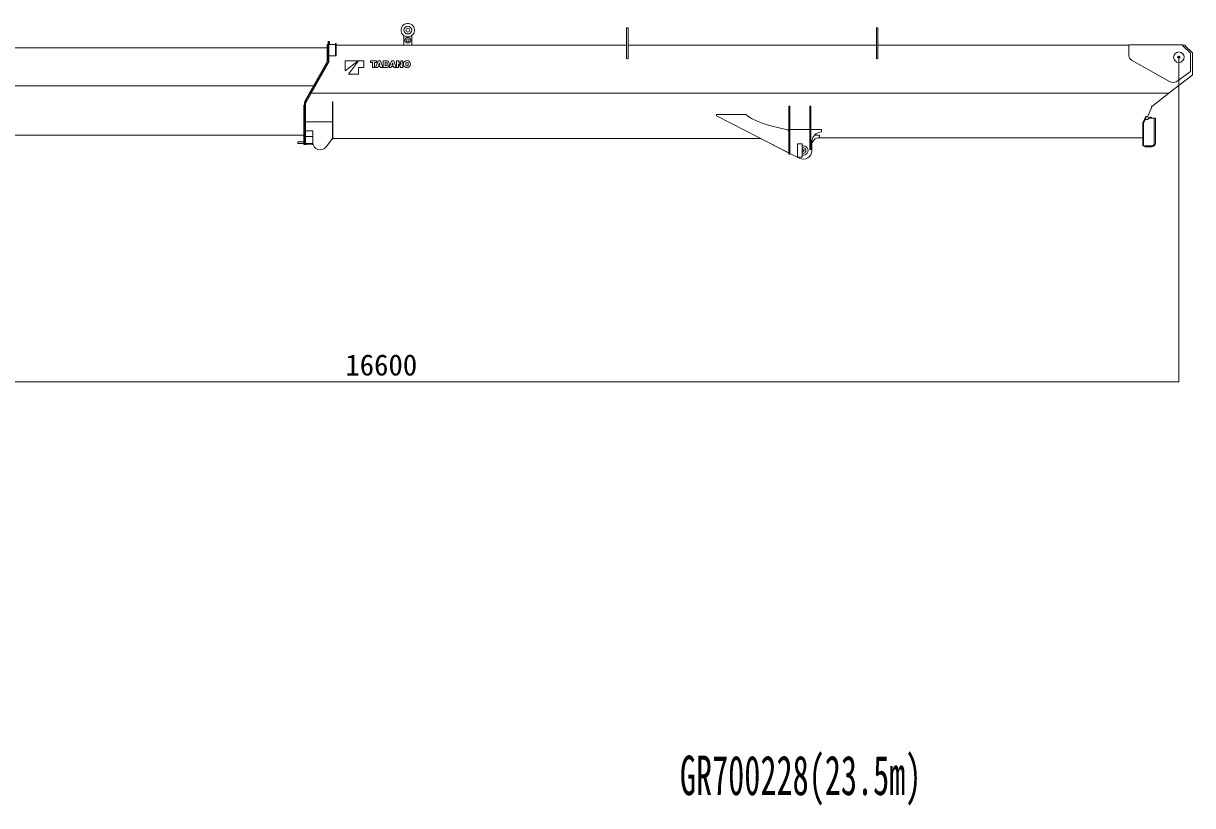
# Model space of a CAD drawing. Units: millimetres, scale not verified. Extents: x -41631 to 43732, y -72036 to 73823.
# Drawn here: x -29419 to -17250, y -27021 to -18886 of the extents above; entities that cross this region are included whole.
import ezdxf
from ezdxf.enums import TextEntityAlignment as Align

# ---------------------------------------------------------------- set-up
doc = ezdxf.new("R2010")
doc.units = ezdxf.units.MM
doc.header["$LTSCALE"] = 100
doc.header["$PDMODE"] = 32
doc.header["$PDSIZE"] = 20
doc.layers.add('0-0_0', color=5, linetype='Continuous', lineweight=18)
doc.layers.add('0-1_DEFPOINTS', color=7, linetype='Continuous')
doc.styles.add('ＭＳ ゴシック', font='')
doc.styles.get('ＭＳ ゴシック').set_extended_font_data('MS Gothic')

# ---------------------------------------------------------------- blocks, each defined once
blk = doc.blocks.new('_OPEN30')
at = {"layer": '0-0_0', "color": 7, "lineweight": 13}
blk.add_line((0, 0), (-1, 0), dxfattribs=at)
blk.add_lwpolyline([(-1, 0.27), (0, 0), (-1, -0.27)], dxfattribs=at)
blk = doc.blocks.new('D74')
at = {"layer": '0-0_0', "color": 7, "lineweight": 13}
for p, q in [((-41607, -51940.2), (-41607, -55317)), ((-41609.8, -55316), (-58204.6, -55316))]:
    blk.add_line(p, q, dxfattribs=at)
at = {"layer": '0-1_DEFPOINTS'}
blk.add_point((-41607, -51939.7), dxfattribs=at)
at = {"layer": '0-0_0', "xscale": 2.77, "yscale": 2.77}
blk.add_blockref('_OPEN30', (-41607, -55316), dxfattribs=at)
at = {"layer": '0-0_0', "color": 7, "style": 'ＭＳ ゴシック'}
blk.add_text('16600', height=219.9, dxfattribs=at).set_placement((-50282.2, -55315.5), align=Align.BOTTOM_LEFT)

msp = doc.modelspace()

# ---------------------------------------------------------------- linework, layer by layer
at = {"layer": '0-0_0'}
for p, q in [((-23140.6, -19246.6), (-23140.6, -18932.9)), ((-23132.6, -18932.9), (-23140.6, -18932.9)), ((-23124.6, -18932.9), (-23132.6, -18932.9)), ((-23124.6, -19246.6), (-23124.6, -18932.9)), ((-20540.6, -19248.8), (-20540.6, -18932.9)), ((-20532.6, -18932.9), (-20540.6, -18932.9)), ((-20524.6, -18932.9), (-20532.6, -18932.9)), ((-20524.6, -19248.8), (-20524.6, -18932.9)), ((-26257.6, -19109.5), (-26257.6, -19103.9)), ((-26257.6, -19103.9), (-26247.6, -19103.9)), ((-26247.6, -19072.9), (-26247.6, -19285.9)), ((-26247.6, -19072.9), (-26240.6, -19072.9)), ((-26240.6, -19072.9), (-26240.6, -19285.9)), ((-26240.6, -19088.9), (-26233.6, -19088.9)), ((-26240.6, -19103.9), (-26170.6, -19103.9)), ((-26233.6, -19103.9), (-26233.6, -19088.9)), ((-26170.6, -19093.9), (-26170.6, -19222.9)), ((-26170.6, -19093.9), (-26164.6, -19093.9)), ((-26164.6, -19093.9), (-26164.6, -19222.9)), ((-25457.6, -19112.9), (-25457.6, -19013.3)), ((-25377.6, -19112.9), (-25377.6, -19013.3)), ((-29662.6, -19139.4), (-26257.6, -19139.4)), ((-26257.6, -19109.5), (-26257.6, -19151.6)), ((-26257.6, -19151.6), (-26257.6, -19165)), ((-26257.6, -19222.9), (-26257.6, -19165)), ((-26257.6, -19222.9), (-26247.6, -19222.9)), ((-26257.6, -19272.7), (-26257.6, -19222.9)), ((-26240.6, -19222.9), (-26164.6, -19222.9)), ((-26164.6, -19112.9), (-23140.6, -19112.9)), ((-23124.6, -19112.9), (-20540.6, -19112.9)), ((-20524.6, -19112.9), (-17912.6, -19112.9)), ((-17888.6, -19107.9), (-17912.6, -19107.9)), ((-17912.6, -19107.9), (-17912.6, -19192.4)), ((-17912.6, -19223.7), (-17912.6, -19192.4)), ((-17888.6, -19107.9), (-17888.6, -19107.9)), ((-17662.6, -19107.9), (-17828.6, -19107.9)), ((-17582.6, -19107.9), (-17662.6, -19107.9)), ((-17662.6, -19107.9), (-17662.6, -19107.9)), ((-17352.6, -19107.9), (-17582.6, -19107.9)), ((-17582.6, -19107.9), (-17582.6, -19107.9)), ((-17352.6, -19107.9), (-17352.6, -19117.9)), ((-17352.6, -19112.9), (-17326.6, -19112.9)), ((-17276.3, -19192.4), (-17352.6, -19117.9)), ((-17326.6, -19117.9), (-17326.6, -19112.9)), ((-17326.6, -19117.9), (-17249.6, -19192.9)), ((-17276.3, -19192.4), (-17271.6, -19196.9)), ((-17271.6, -19384.9), (-17271.6, -19196.9)), ((-17249.6, -19410.9), (-17249.6, -19192.9)), ((-26440.4, -19608.9), (-26264.1, -19297.4)), ((-26247, -19287.1), (-26433.3, -19616.4)), ((-26240.9, -19290.6), (-26427.2, -19619.9)), ((-26247.6, -19285.9), (-26240.6, -19285.9)), ((-26240.9, -19290.6), (-26247, -19287.1)), ((-26070.6, -19274.9), (-26070.6, -19379.9)), ((-26070.6, -19274.9), (-25934, -19274.9)), ((-26070.6, -19379.9), (-25934, -19274.9)), ((-26035.6, -19415), (-25930.5, -19274.9)), ((-25930.5, -19344.9), (-25930.6, -19415)), ((-25930.5, -19274.9), (-25874.5, -19274.9)), ((-25930.5, -19344.9), (-25874.5, -19344.9)), ((-25874.5, -19274.9), (-25874.5, -19344.9)), ((-25804.5, -19274.9), (-25743.2, -19274.9)), ((-25804.5, -19274.9), (-25804.5, -19293.9)), ((-25804.5, -19293.9), (-25784.9, -19293.9)), ((-25784.9, -19293.9), (-25784.9, -19344.9)), ((-25784.9, -19344.9), (-25762.8, -19344.9)), ((-25762.8, -19293.9), (-25762.8, -19344.9)), ((-25762.8, -19293.9), (-25743.2, -19293.9)), ((-25727.4, -19274.9), (-25752.7, -19344.9)), ((-25752.7, -19344.9), (-25729.9, -19345)), ((-25743.2, -19274.9), (-25743.2, -19293.9)), ((-25726.7, -19334.7), (-25729.9, -19345)), ((-25727.4, -19274.9), (-25703.5, -19274.9)), ((-25726.7, -19334.7), (-25704.1, -19334.7)), ((-25716.9, -19303.1), (-25722.1, -19320)), ((-25722.1, -19320), (-25708.7, -19320)), ((-25715.7, -19297.4), (-25715.2, -19297.4)), ((-25713.9, -19303), (-25708.7, -19320)), ((-25704.1, -19334.7), (-25701, -19345)), ((-25703.5, -19274.9), (-25678.1, -19345)), ((-25701, -19345), (-25678.1, -19345)), ((-25674.4, -19274.9), (-25639.4, -19274.9)), ((-25653.6, -19292.2), (-25644.5, -19292.2)), ((-25613.5, -19345), (-25588.2, -19274.9)), ((-25613.5, -19345), (-25590.6, -19345)), ((-25587.5, -19334.7), (-25590.6, -19345)), ((-25588.2, -19274.9), (-25564.2, -19274.9)), ((-25587.5, -19334.7), (-25564.9, -19334.8)), ((-25577.7, -19303.1), (-25582.9, -19320)), ((-25582.9, -19320), (-25569.5, -19320)), ((-25576.5, -19297.4), (-25576, -19297.4)), ((-25574.7, -19303), (-25569.5, -19320)), ((-25564.9, -19334.8), (-25561.8, -19345)), ((-25564.2, -19274.9), (-25538.9, -19345)), ((-25561.8, -19345), (-25538.9, -19345)), ((-25535.2, -19274.9), (-25514.4, -19274.9)), ((-25535.2, -19274.9), (-25535.2, -19345)), ((-25535.2, -19345), (-25515.1, -19345)), ((-25515.4, -19306.2), (-25515.1, -19306.2)), ((-25515.1, -19311.5), (-25515.1, -19345)), ((-25514.4, -19274.9), (-25493.8, -19308.5)), ((-25512.3, -19311.3), (-25491.6, -19345)), ((-25491.6, -19345), (-25470.8, -19345)), ((-25490.8, -19274.9), (-25490.9, -19308.2)), ((-25490.9, -19313.6), (-25490.5, -19313.6)), ((-25490.8, -19274.9), (-25470.8, -19274.9)), ((-25470.8, -19274.9), (-25470.8, -19345)), ((-17495.8, -19487.7), (-17887.2, -19267.2)), ((-26035.6, -19415), (-25930.6, -19415)), ((-17492, -19608.9), (-17257.4, -19426.7)), ((-17271.6, -19384.9), (-17399.7, -19481.3)), ((-17264, -19431.8), (-17255.6, -19425.4)), ((-17249.6, -19410.9), (-17249.6, -19413.5)), ((-26399.1, -19535.9), (-29872.8, -19535.9)), ((-26491.6, -19721.1), (-26491.6, -19712.2)), ((-26435.8, -19615), (-26487.7, -19706.4)), ((-26485.1, -19687.4), (-26443.6, -19614.9)), ((-26427.1, -19619.9), (-26479, -19711.3)), ((-26442.6, -19612.9), (-26440.4, -19608.9)), ((-26431.3, -19612.9), (-26442.6, -19612.9)), ((-26427.1, -19619.9), (-26435.8, -19615)), ((-17497.1, -19612.9), (-26423.2, -19612.9)), ((-26202.6, -19702.9), (-26196.6, -19702.9)), ((-26202.6, -19812.9), (-26202.6, -19702.9)), ((-26196.6, -19812.9), (-26196.6, -19702.9)), ((-17497.1, -19612.9), (-17660.6, -19739.2)), ((-17497.1, -19612.9), (-17492, -19608.9)), ((-26481.6, -19721.2), (-26481.6, -19762.9)), ((-26481.6, -19762.9), (-26481.6, -20144.8)), ((-26202.6, -19812.9), (-26202.6, -20088.9)), ((-26196.6, -19812.9), (-26202.6, -19812.9)), ((-26196.6, -19812.9), (-26196.6, -20088.9)), ((-22203.6, -19832.9), (-21906.8, -19832.9)), ((-22203.6, -19832.9), (-22203.6, -19847.9)), ((-21900.4, -19832.9), (-21906.8, -19832.9)), ((-21452.6, -20238.6), (-21452.6, -19745.9)), ((-21452.6, -19745.9), (-21442.6, -19745.9)), ((-21442.6, -19745.9), (-21442.6, -20238.6)), ((-21232.6, -20196.2), (-21232.6, -19746.2)), ((-17675.8, -19758.4), (-17677.8, -19762.9)), ((-26481.6, -19909.9), (-26202.6, -19909.9)), ((-22203.6, -19847.9), (-21906.8, -20000.3)), ((-17766.6, -19922), (-17766.6, -19921.6)), ((-17766.6, -19922.1), (-17766.6, -20159.9)), ((-17738.1, -19854.9), (-17765.1, -19914.6)), ((-17759.6, -19922.1), (-17759.6, -20159.9)), ((-17758.7, -19917.9), (-17732.6, -19860.3)), ((-17751, -19883.9), (-17751.3, -19883.9)), ((-17718.3, -19883.9), (-17743.3, -19883.9)), ((-17738.1, -19854.9), (-17738.1, -19854.9)), ((-17732.6, -19860.3), (-17731.3, -19857.4)), ((-17731.3, -19857.4), (-17730.1, -19854.9)), ((-17710.2, -19879.7), (-17703.1, -19869.9)), ((-17703.1, -19869.9), (-17648.1, -19869.9)), ((-17648.1, -19869.9), (-17648.1, -20129.9)), ((-17648.1, -19869.9), (-17642.9, -19869.9)), ((-17642.9, -19869.9), (-17637.6, -19869.9)), ((-17637.6, -19869.9), (-17637.6, -20129.9)), ((-29913.6, -20049.9), (-26500.6, -20049.9)), ((-26481.6, -20001.9), (-26407.6, -20001.9)), ((-26467.6, -20062.9), (-26481.6, -20069.2)), ((-26407.6, -20062.9), (-26481.6, -20062.9)), ((-26405.6, -20123.9), (-26405.6, -20003.9)), ((-21906.8, -20000.3), (-21898.5, -20004.6)), ((-21461.4, -20229), (-21898.5, -20004.6)), ((-21461.2, -19993.1), (-21461.4, -19993)), ((-21452.8, -20007.5), (-21461.2, -19993.1)), ((-21452.8, -20232.9), (-21452.8, -20074.9)), ((-21452.8, -20074.9), (-21452.6, -20074.9)), ((-21222.6, -19987.9), (-21112.6, -19987.9)), ((-21132.6, -20047.9), (-21184.6, -20047.9)), ((-21132.6, -20067.9), (-21160.7, -20078.4)), ((-21151.3, -20074.9), (-17766.6, -20074.9)), ((-21112.6, -20012.9), (-21141.4, -20021.5)), ((-21112.6, -19987.9), (-21112.6, -20012.9)), ((-26561.6, -20120.9), (-26561.6, -20132.9)), ((-26546.5, -20118.9), (-26559.6, -20118.9)), ((-26559.6, -20134.9), (-26546.5, -20134.9)), ((-26500.6, -20104.2), (-26500.6, -20104.4)), ((-26500.6, -20104.4), (-26491.6, -20104.4)), ((-26498.6, -20144.9), (-26498.6, -20104.4)), ((-26478.6, -20146.9), (-26496.6, -20146.9)), ((-26481.6, -20144.8), (-26486.6, -20144.8)), ((-26481.6, -20135.8), (-26405.6, -20135.8)), ((-26476.6, -20143.9), (-26476.6, -20144.9)), ((-26474.6, -20141.9), (-26414.6, -20141.9)), ((-26412.6, -20144.9), (-26412.6, -20143.9)), ((-26402.1, -20146.9), (-26410.6, -20146.9)), ((-26405.6, -20124), (-26405.6, -20144.8)), ((-26405.6, -20144.8), (-26403.6, -20144.8)), ((-26402.8, -20144.8), (-26403.6, -20144.8)), ((-26202.6, -20083.9), (-26267, -20170)), ((-26196.6, -20088.9), (-26202.6, -20088.9)), ((-26196.6, -20081.9), (-21748.3, -20081.9)), ((-21362.6, -20137.9), (-21362.6, -20277.9)), ((-21362.6, -20137.9), (-21312.6, -20137.9)), ((-21312.6, -20277.9), (-21312.6, -20137.9)), ((-21222.6, -20196.2), (-21232.6, -20196.2)), ((-21212.6, -20117.3), (-21212.6, -20207.9)), ((-17766.6, -20159.9), (-17759.6, -20159.9)), ((-17678.1, -20159.9), (-17759.6, -20159.9)), ((-17748.1, -20159.9), (-17748.1, -20165.1)), ((-17748.1, -20165.1), (-17748.1, -20170.4)), ((-17678.1, -20170.4), (-17748.1, -20170.4)), ((-21453.6, -20232.9), (-21461.4, -20229)), ((-21453.6, -20232.9), (-21452.8, -20232.9)), ((-21452.6, -20238.6), (-21452.6, -20245.9)), ((-21452.6, -20245.9), (-21442.6, -20245.9)), ((-21442.6, -20238.6), (-21442.6, -20245.9)), ((-21312.6, -20277.9), (-21362.6, -20277.9))]:
    msp.add_line(p, q, dxfattribs=at)
for points in [[(-17828.6, -19107.9), (-17828.6, -19107.9), (-17888.6, -19107.9)], [(-25674.4, -19274.9), (-25674.4, -19345), (-25641.1, -19345)], [(-25653.6, -19292.2), (-25653.6, -19327.4), (-25644.6, -19327.4)], [(-26491.6, -19737.9), (-26500.6, -19737.9), (-26500.6, -20104.2)], [(-26491.6, -19721.2), (-26491.6, -19762.9), (-26491.6, -20144.7)], [(-21222.6, -20196.2), (-21222.6, -19746.2), (-21232.6, -19746.2)], [(-17738.1, -19854.9), (-17718.6, -19854.9), (-17716.1, -19849.1), (-17677.8, -19762.9)], [(-21442.6, -19987.9), (-21435.6, -19987.9), (-21232.6, -19987.9)], [(-21132.6, -20067.9), (-21132.6, -20064.9), (-21132.6, -20047.9)], [(-26546.5, -20118.9), (-26541.9, -20118.9), (-26508.6, -20118.9), (-26503.6, -20118.9)], [(-26503.6, -20134.9), (-26508.6, -20134.9), (-26541.9, -20134.9), (-26546.5, -20134.9)], [(-21453.7, -20232.9), (-21748.3, -20081.9), (-21748.3, -20081.7)], [(-21442.6, -20237.9), (-21435.6, -20241.4), (-21343.3, -20288.2)]]:
    msp.add_lwpolyline(points, dxfattribs=at)
for centre, radius in [((-25417.6, -18955.9), 40), ((-25417.6, -18955.9), 20), ((-25417.6, -19060.9), 30), ((-25417.6, -19060.9), 15), ((-17392.6, -19237.9), 55)]:
    msp.add_circle(centre, radius, dxfattribs=at)
for centre, radius, start, end in [((-25417.6, -18955.9), 70, 118.64789, 298.64789), ((-25417.6, -18955.9), 70, 298.64789, 118.64789), ((-26240.6, -19080.9), 8, 151.04497, 208.95526), ((-26240.6, -19080.9), 8, 270, 90.23428), ((-17862.6, -19223.7), 50, 180, 240.61313), ((-17264.6, -19203.5), 15, 0, 0.19614), ((-26307.6, -19272.7), 50, 330.50102, 0), ((-25752, -19292.2), 36.8, 342.70027, 351.73589), ((-25678.8, -19292.2), 36.8, 188.25851, 197.1302), ((-25644.6, -19314.7), 12.7, 269.9972, 340.27249), ((-25644.5, -19304.5), 12.3, 22.21019, 89.9972), ((-25641.1, -19315), 29.9, 269.9972, 341.62325), ((-25639.4, -19302.4), 27.5, 23.9298, 89.9972), ((-25657.9, -19309.9), 26.8, 340.27249, 22.21019), ((-25656.5, -19309.9), 46.1, 341.62325, 23.9298), ((-25612.8, -19292.2), 36.8, 342.64516, 351.7359), ((-25539.6, -19292.2), 36.8, 188.25854, 197.1302), ((-25560.2, -19311.5), 45, 359.9972, 6.72701), ((-25452.8, -19274.9), 69.7, 206.72008, 211.4709), ((-25553.2, -19345), 69.7, 26.72011, 31.57537), ((-25445.8, -19308.4), 45, 179.76793, 186.72699), ((-25420.1, -19309.9), 42.2, 152.93569, 207.05896), ((-25430.1, -19304.8), 31, 107.26031, 152.93569), ((-25430.1, -19315.1), 31, 207.05896, 252.7342), ((-25404.4, -19309.9), 35.5, 165.12956, 194.5054), ((-25426.8, -19315.6), 42.2, 72.73306, 107.26031), ((-25426.8, -19304.3), 42.2, 252.7342, 287.26125), ((-25426.8, -19315.8), 12.4, 194.17079, 344.79397), ((-25426.8, -19304.1), 12.4, 14.17343, 164.79668), ((-25449.1, -19309.9), 35.5, 345.12859, 14.50631), ((-25423.4, -19304.8), 31, 27.05872, 72.73306), ((-25423.4, -19315.1), 31, 287.26125, 332.93544), ((-25433.5, -19309.9), 42.2, 332.93544, 27.05872), ((-23117.6, -19246.6), 23.1, 179.95978, 188.50369), ((-23147.7, -19246.6), 23.1, 351.49631, 0.04022), ((-20524.9, -19246), 15.8, 179.96162, 190.2827), ((-20540.4, -19246), 15.8, 349.7173, 0.03838), ((-17269.6, -19410.9), 20, 307.83891, 0), ((-17264.6, -19413.5), 15, 307.21035, 0), ((-17452.6, -19411), 88, 240.61313, 306.97512), ((-26441.6, -19712.2), 50, 150.25512, 180), ((-26461.6, -19721.2), 30, 150.41606, 180), ((-26461.6, -19721.2), 20, 150.41606, 180), ((-21675.5, -19586.6), 333.6, 227.61199, 228.04882), ((-17630.1, -19778.8), 50, 127.66562, 156.03751), ((-17749.6, -19921.6), 17, 155.65891, 180), ((-17749.6, -19922.1), 10, 155.59022, 180), ((-17694.1, -19886.9), 25, 42.84299, 173.10838), ((-17718.3, -19873.9), 10, 270, 324.46232), ((-26407.6, -20003.9), 2, 0, 90), ((-26407.6, -20064.9), 2, 0.32724, 90), ((-21112.6, -20117.3), 100, 106.69924, 180), ((-21132.6, -20153.3), 80, 110.55604, 139.20393), ((-26559.6, -20120.9), 2, 90, 180), ((-26559.6, -20132.9), 2, 180, 270), ((-26503.6, -20113.9), 5, 270, 356.17901), ((-26503.6, -20139.9), 5, 0.13317, 90), ((-26503.6, -20113.9), 4.99, 356.1765, 359.85684), ((-26496.6, -20144.9), 2, 180, 270), ((-26478.6, -19762.9), 382, 268.04977, 268.8), ((-26478.6, -20144.9), 2, 270, 0), ((-26474.6, -20143.9), 2, 90, 180), ((-26414.6, -20143.9), 2, 0, 90), ((-26410.6, -20144.9), 2, 180, 270), ((-26328.6, -20123.9), 77, 180, 323.23667), ((-21302.6, -20207.9), 50, 258.46303, 101.53697), ((-21302.6, -20207.9), 27.5, 248.6763, 111.3237), ((-21132.6, -20153.3), 80, 139.20393, 180), ((-17678.1, -20129.9), 40.5, 270, 0), ((-17678.1, -20129.9), 30, 270, 0), ((-21302.6, -20207.9), 90, 243.14879, 0)]:
    msp.add_arc(centre, radius, start, end, dxfattribs=at)
for centre, major_axis, ratio, start_param, end_param in [((-23132.6, -19249), (8, 0), 0.510897, 3.3942729, 6.0305051), ((-20532.6, -19247.4), (8, 0), 0.706897, 3.394139, 6.030639), ((-20457.1, -19762.8), (1480.8, 0.1), 0.211506, 3.3726301, 3.9670513)]:
    msp.add_ellipse(centre, major_axis=major_axis, ratio=ratio, start_param=start_param, end_param=end_param, dxfattribs=at)
at = {"layer": '0-0_0', "color": 7}
for p in [(-17392.6, -19237.9), (-21302.6, -20207.9)]:
    msp.add_point(p, dxfattribs=at)

# ---------------------------------------------------------------- block references
at = {"layer": '0-0_0'}
msp.add_blockref('D74', (24214.3, 32701.8), dxfattribs=at)

# ---------------------------------------------------------------- texts
at = {"layer": '0-0_0', "color": 7, "style": 'ＭＳ ゴシック', "width": 0.6}
msp.add_text('GR700228(23.5m)', height=410.6, dxfattribs=at).set_placement((-22586.2, -27034.4), align=Align.BOTTOM_LEFT)

doc.saveas('drawing.dxf')
